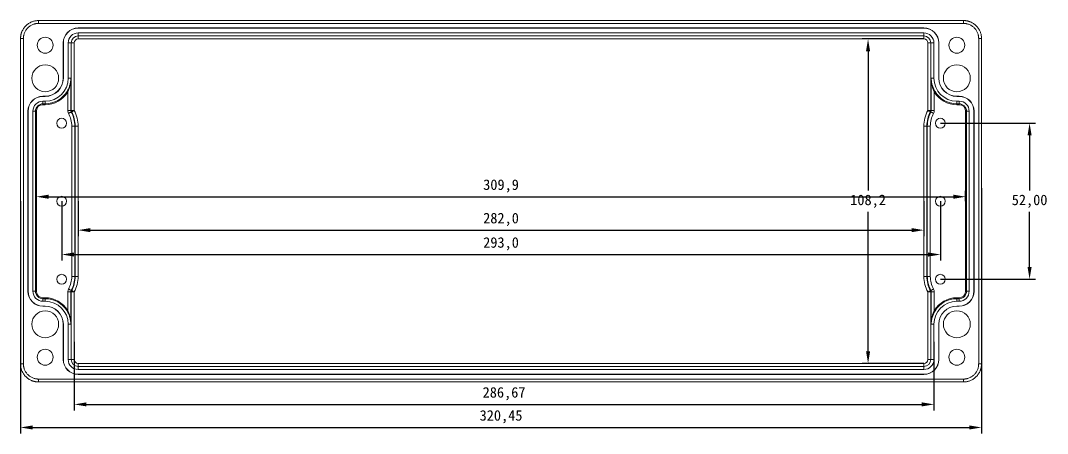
# Model space of a CAD drawing. Header units: millimetres. Extents: x 0 to 2221, y 0 to 841.
# Drawn here: x 1502.1 to 1844.5, y 95.1 to 232.8 of the extents above; entities that cross this region are included whole.
import ezdxf

# ---------------------------------------------------------------- set-up
doc = ezdxf.new("R2010")
doc.units = ezdxf.units.MM
doc.header["$PDSIZE"] = -1
doc.dimstyles.new('ISO-25', dxfattribs={"dimtxt": 2.5, "dimasz": 2.5, "dimexe": 1.25, "dimexo": 0.625, "dimtad": 1, "dimtxsty": 'Standard', "dimcen": 2.5, "dimadec": 0, "dimazin": 0, "dimtfac": 1, "dimtmove": 0, "dimatfit": 3, "dimfxl": 1, "dimarcsym": 0})

# ---------------------------------------------------------------- blocks, each defined once
blk = doc.blocks.new('*D23')
at = {"color": 0, "lineweight": -2, "transparency": 16777216}
for p, q in [((1822.54, 176.9), (1822.54, 95.14)), ((1502.09, 172.54), (1502.09, 95.14)), ((1506.17, 97.14), (1818.46, 97.14))]:
    blk.add_line(p, q, dxfattribs=at)
at = {"color": 0, "transparency": 16777216}
for points in [[(1506.17, 97.82), (1506.17, 96.46), (1502.09, 97.14)], [(1818.46, 97.82), (1818.46, 96.46), (1822.54, 97.14)]]:
    blk.add_solid(points, dxfattribs=at)
at = {"layer": 'Defpoints', "color": 0, "transparency": 16777216}
for p in [(1822.54, 176.9), (1502.09, 172.54), (1822.54, 97.14)]:
    blk.add_point(p, dxfattribs=at)
at = {"color": 0, "transparency": 16777216, "insert": (1662.32, 100.71), "char_height": 3.5, "attachment_point": 5}
blk.add_mtext('320,45', dxfattribs=at)
blk = doc.blocks.new('*D25')
at = {"color": 0, "lineweight": -2, "transparency": 16777216}
for p, q in [((1519.99, 125.67), (1519.99, 102.83)), ((1806.66, 125.67), (1806.66, 102.83)), ((1524.07, 104.83), (1802.58, 104.83))]:
    blk.add_line(p, q, dxfattribs=at)
at = {"color": 0, "transparency": 16777216}
for points in [[(1524.07, 105.51), (1524.07, 104.15), (1519.99, 104.83)], [(1802.58, 105.51), (1802.58, 104.15), (1806.66, 104.83)]]:
    blk.add_solid(points, dxfattribs=at)
at = {"layer": 'Defpoints', "color": 0, "transparency": 16777216}
for p in [(1519.99, 125.67), (1806.66, 125.67), (1806.66, 104.83)]:
    blk.add_point(p, dxfattribs=at)
at = {"color": 0, "transparency": 16777216, "insert": (1663.33, 108.39), "char_height": 3.5, "attachment_point": 5}
blk.add_mtext('286,67', dxfattribs=at)
blk = doc.blocks.new('*D26')
at = {"color": 0, "lineweight": -2, "transparency": 16777216}
for p, q in [((1808.82, 198.54), (1840.57, 198.54)), ((1838.57, 194.46), (1838.57, 176.11)), ((1838.57, 150.62), (1838.57, 168.98)), ((1808.82, 146.54), (1840.57, 146.54))]:
    blk.add_line(p, q, dxfattribs=at)
at = {"color": 0, "transparency": 16777216}
for points in [[(1837.89, 194.46), (1839.25, 194.46), (1838.57, 198.54)], [(1837.89, 150.62), (1839.25, 150.62), (1838.57, 146.54)]]:
    blk.add_solid(points, dxfattribs=at)
at = {"layer": 'Defpoints', "color": 0, "transparency": 16777216}
for p in [(1808.82, 198.54), (1808.82, 146.54), (1838.57, 146.54)]:
    blk.add_point(p, dxfattribs=at)
at = {"color": 0, "transparency": 16777216, "insert": (1838.57, 172.54), "char_height": 3.5, "attachment_point": 5}
blk.add_mtext('52,00', dxfattribs=at)
blk = doc.blocks.new('*D39')
at = {"color": 0, "lineweight": -2, "transparency": 16777216}
for p, q in [((1521.3, 172.54), (1521.3, 160.91)), ((1803.33, 172.54), (1803.33, 160.91)), ((1525.38, 162.91), (1799.25, 162.91))]:
    blk.add_line(p, q, dxfattribs=at)
at = {"color": 0, "transparency": 16777216}
for points in [[(1525.38, 163.59), (1525.38, 162.23), (1521.3, 162.91)], [(1799.25, 163.59), (1799.25, 162.23), (1803.33, 162.91)]]:
    blk.add_solid(points, dxfattribs=at)
at = {"layer": 'Defpoints', "color": 0, "transparency": 16777216}
for p in [(1521.3, 172.54), (1803.33, 172.54), (1803.33, 162.91)]:
    blk.add_point(p, dxfattribs=at)
at = {"color": 0, "transparency": 16777216, "insert": (1662.32, 166.47), "char_height": 3.5, "attachment_point": 5}
blk.add_mtext('282,0', dxfattribs=at)
blk = doc.blocks.new('*D40')
at = {"color": 0, "lineweight": -2, "transparency": 16777216}
for p, q in [((1515.82, 172.54), (1515.82, 152.78)), ((1808.82, 172.54), (1808.82, 152.78)), ((1519.9, 154.78), (1804.74, 154.78))]:
    blk.add_line(p, q, dxfattribs=at)
at = {"color": 0, "transparency": 16777216}
for points in [[(1519.9, 155.46), (1519.9, 154.1), (1515.82, 154.78)], [(1804.74, 155.46), (1804.74, 154.1), (1808.82, 154.78)]]:
    blk.add_solid(points, dxfattribs=at)
at = {"layer": 'Defpoints', "color": 0, "transparency": 16777216}
for p in [(1515.82, 172.54), (1808.82, 172.54), (1808.82, 154.78)]:
    blk.add_point(p, dxfattribs=at)
at = {"color": 0, "transparency": 16777216, "insert": (1662.32, 158.35), "char_height": 3.5, "attachment_point": 5}
blk.add_mtext('293,0', dxfattribs=at)
blk = doc.blocks.new('*D41')
at = {"color": 0, "lineweight": -2, "transparency": 16777216}
for p, q in [((1803.32, 226.62), (1782.71, 226.62)), ((1784.71, 222.54), (1784.71, 176.11)), ((1784.71, 122.55), (1784.71, 168.98)), ((1803.32, 118.47), (1782.71, 118.47))]:
    blk.add_line(p, q, dxfattribs=at)
at = {"color": 0, "transparency": 16777216}
for points in [[(1784.03, 222.54), (1785.39, 222.54), (1784.71, 226.62)], [(1784.03, 122.55), (1785.39, 122.55), (1784.71, 118.47)]]:
    blk.add_solid(points, dxfattribs=at)
at = {"layer": 'Defpoints', "color": 0, "transparency": 16777216}
for p in [(1803.32, 226.62), (1784.71, 118.47), (1803.32, 118.47)]:
    blk.add_point(p, dxfattribs=at)
at = {"color": 0, "transparency": 16777216, "insert": (1784.71, 172.54), "char_height": 3.5, "attachment_point": 5}
blk.add_mtext('108,2', dxfattribs=at)
blk = doc.blocks.new('*D51')
at = {"color": 0, "lineweight": -2, "transparency": 16777216}
for p, q in [((1507.39, 172.54), (1507.39, 176.05)), ((1817.25, 172.54), (1817.25, 176.05)), ((1511.47, 174.05), (1813.17, 174.05))]:
    blk.add_line(p, q, dxfattribs=at)
at = {"color": 0, "transparency": 16777216}
for points in [[(1511.47, 174.73), (1511.47, 173.37), (1507.39, 174.05)], [(1813.17, 174.73), (1813.17, 173.37), (1817.25, 174.05)]]:
    blk.add_solid(points, dxfattribs=at)
at = {"layer": 'Defpoints', "color": 0, "transparency": 16777216}
for p in [(1507.39, 172.54), (1817.25, 174.05), (1817.25, 172.54)]:
    blk.add_point(p, dxfattribs=at)
at = {"color": 0, "transparency": 16777216, "insert": (1662.32, 177.61), "char_height": 3.5, "attachment_point": 5}
blk.add_mtext('309,9', dxfattribs=at)

msp = doc.modelspace()

# ---------------------------------------------------------------- linework, layer by layer
at = {"color": 7, "linetype": 'Continuous', "lineweight": 15}
for p, q in [((1508.091, 232.769), (1508.091, 231.82)), ((1508.091, 232.769), (1816.543, 232.769)), ((1816.543, 231.82), (1508.091, 231.82)), ((1521.317, 230.242), (1521.317, 230.295)), ((1803.317, 230.295), (1521.317, 230.295)), ((1803.317, 230.242), (1521.317, 230.242)), ((1803.317, 230.242), (1803.317, 230.295)), ((1816.543, 231.82), (1816.543, 232.769)), ((1502.093, 226.771), (1503.042, 226.771)), ((1502.093, 118.319), (1502.093, 226.771)), ((1503.042, 226.771), (1503.042, 118.319)), ((1803.317, 228.642), (1521.317, 228.642)), ((1521.317, 227.621), (1521.317, 228.642)), ((1521.317, 227.621), (1803.317, 227.621)), ((1521.317, 227.621), (1521.317, 226.621)), ((1803.317, 226.621), (1521.317, 226.621)), ((1803.317, 227.621), (1803.317, 228.642)), ((1803.317, 227.621), (1803.317, 226.621)), ((1821.592, 118.319), (1821.592, 226.771)), ((1821.592, 226.771), (1822.541, 226.771)), ((1822.541, 226.771), (1822.541, 118.319)), ((1516.369, 225.295), (1516.317, 225.295)), ((1516.317, 225.295), (1516.317, 213.545)), ((1516.369, 225.295), (1516.369, 213.545)), ((1517.969, 225.295), (1517.969, 213.545)), ((1518.991, 225.295), (1517.969, 225.295)), ((1518.991, 202.798), (1518.991, 225.295)), ((1519.991, 225.295), (1518.991, 225.295)), ((1519.991, 225.295), (1519.991, 202.798)), ((1805.643, 225.295), (1804.643, 225.295)), ((1804.643, 202.798), (1804.643, 225.295)), ((1805.643, 225.295), (1805.643, 202.798)), ((1805.643, 225.295), (1806.665, 225.295)), ((1806.665, 213.545), (1806.665, 225.295)), ((1808.265, 213.545), (1808.265, 225.295)), ((1808.265, 225.295), (1808.317, 225.295)), ((1808.317, 213.545), (1808.317, 225.295)), ((1516.369, 213.545), (1516.317, 213.545)), ((1518.859, 213.545), (1517.969, 213.545)), ((1518.859, 213.545), (1518.859, 202.765)), ((1805.775, 213.545), (1806.665, 213.545)), ((1805.775, 202.765), (1805.775, 213.545)), ((1808.265, 213.545), (1808.317, 213.545)), ((1517.86, 202.765), (1517.86, 208.973)), ((1806.775, 208.973), (1806.775, 202.765)), ((1509.567, 207.492), (1509.567, 207.545)), ((1510.317, 207.545), (1509.567, 207.545)), ((1510.317, 207.492), (1509.567, 207.492)), ((1509.567, 205.025), (1509.567, 205.892)), ((1510.317, 205.892), (1509.567, 205.892)), ((1510.317, 207.492), (1510.317, 207.545)), ((1510.317, 205.025), (1510.317, 205.892)), ((1814.317, 207.492), (1814.317, 207.545)), ((1815.067, 207.545), (1814.317, 207.545)), ((1815.067, 207.492), (1814.317, 207.492)), ((1814.317, 205.025), (1814.317, 205.892)), ((1815.067, 205.892), (1814.317, 205.892)), ((1815.067, 207.492), (1815.067, 207.545)), ((1815.067, 205.025), (1815.067, 205.892)), ((1504.619, 202.545), (1504.567, 202.545)), ((1504.567, 202.545), (1504.567, 142.545)), ((1504.619, 202.545), (1504.619, 142.545)), ((1506.219, 202.545), (1506.219, 142.545)), ((1507.087, 202.545), (1506.219, 202.545)), ((1507.087, 142.545), (1507.087, 202.545)), ((1507.087, 202.545), (1507.387, 202.545)), ((1507.387, 202.545), (1507.387, 142.545)), ((1509.567, 205.025), (1510.317, 205.025)), ((1509.567, 205.025), (1509.567, 204.725)), ((1510.317, 204.725), (1509.567, 204.725)), ((1510.317, 205.025), (1510.317, 204.725)), ((1517.86, 202.765), (1518.859, 202.765)), ((1518.859, 202.765), (1518.991, 202.798)), ((1519.991, 202.798), (1518.991, 202.798)), ((1805.643, 202.798), (1804.643, 202.798)), ((1805.643, 202.798), (1805.775, 202.765)), ((1806.775, 202.765), (1805.775, 202.765)), ((1814.317, 205.025), (1815.067, 205.025)), ((1814.317, 205.025), (1814.317, 204.725)), ((1815.067, 204.725), (1814.317, 204.725)), ((1815.067, 205.025), (1815.067, 204.725)), ((1817.247, 142.545), (1817.247, 202.545)), ((1817.547, 202.545), (1817.247, 202.545)), ((1817.547, 202.545), (1818.415, 202.545)), ((1817.547, 202.545), (1817.547, 142.545)), ((1818.415, 142.545), (1818.415, 202.545)), ((1820.015, 142.545), (1820.015, 202.545)), ((1820.015, 202.545), (1820.067, 202.545)), ((1820.067, 142.545), (1820.067, 202.545)), ((1519.169, 147.491), (1519.169, 197.598)), ((1519.169, 197.598), (1520.168, 197.598)), ((1520.168, 197.598), (1520.168, 147.491)), ((1520.168, 197.598), (1520.3, 197.598)), ((1520.3, 147.491), (1520.3, 197.598)), ((1521.3, 197.598), (1520.3, 197.598)), ((1521.3, 197.598), (1521.3, 147.491)), ((1803.334, 147.491), (1803.334, 197.598)), ((1804.334, 197.598), (1803.334, 197.598)), ((1804.334, 197.598), (1804.334, 147.491)), ((1804.466, 197.598), (1804.334, 197.598)), ((1804.466, 147.491), (1804.466, 197.598)), ((1805.466, 197.598), (1804.466, 197.598)), ((1805.466, 197.598), (1805.466, 147.491)), ((1519.169, 147.491), (1520.168, 147.491)), ((1520.168, 147.491), (1520.3, 147.491)), ((1521.3, 147.491), (1520.3, 147.491)), ((1804.334, 147.491), (1803.334, 147.491)), ((1804.466, 147.491), (1804.334, 147.491)), ((1805.466, 147.491), (1804.466, 147.491)), ((1504.619, 142.545), (1504.567, 142.545)), ((1507.087, 142.545), (1506.219, 142.545)), ((1507.087, 142.545), (1507.387, 142.545)), ((1517.86, 142.324), (1518.859, 142.324)), ((1517.86, 136.117), (1517.86, 142.324)), ((1518.859, 142.324), (1518.859, 131.545)), ((1518.991, 142.291), (1518.859, 142.324)), ((1518.991, 119.795), (1518.991, 142.291)), ((1519.991, 142.291), (1518.991, 142.291)), ((1519.991, 142.291), (1519.991, 119.795)), ((1804.643, 119.795), (1804.643, 142.291)), ((1805.643, 142.291), (1804.643, 142.291)), ((1805.775, 142.324), (1805.643, 142.291)), ((1805.643, 142.291), (1805.643, 119.795)), ((1805.775, 131.545), (1805.775, 142.324)), ((1806.775, 142.324), (1805.775, 142.324)), ((1806.775, 142.324), (1806.775, 136.117)), ((1817.547, 142.545), (1817.247, 142.545)), ((1817.547, 142.545), (1818.415, 142.545)), ((1820.015, 142.545), (1820.067, 142.545)), ((1509.567, 140.065), (1509.567, 140.365)), ((1509.567, 140.365), (1510.317, 140.365)), ((1509.567, 140.065), (1509.567, 139.197)), ((1510.317, 140.065), (1509.567, 140.065)), ((1509.567, 139.197), (1510.317, 139.197)), ((1509.567, 137.597), (1509.567, 137.545)), ((1509.567, 137.597), (1510.317, 137.597)), ((1509.567, 137.545), (1510.317, 137.545)), ((1510.317, 140.065), (1510.317, 140.365)), ((1510.317, 140.065), (1510.317, 139.197)), ((1510.317, 137.597), (1510.317, 137.545)), ((1814.317, 140.065), (1814.317, 140.365)), ((1814.317, 140.365), (1815.067, 140.365)), ((1814.317, 140.065), (1814.317, 139.197)), ((1815.067, 140.065), (1814.317, 140.065)), ((1814.317, 139.197), (1815.067, 139.197)), ((1814.317, 137.597), (1814.317, 137.545)), ((1814.317, 137.597), (1815.067, 137.597)), ((1814.317, 137.545), (1815.067, 137.545)), ((1815.067, 140.065), (1815.067, 140.365)), ((1815.067, 140.065), (1815.067, 139.197)), ((1815.067, 137.597), (1815.067, 137.545)), ((1516.369, 131.545), (1516.317, 131.545)), ((1516.317, 131.545), (1516.317, 119.795)), ((1516.369, 131.545), (1516.369, 119.795)), ((1518.859, 131.545), (1517.969, 131.545)), ((1517.969, 131.545), (1517.969, 119.795)), ((1805.775, 131.545), (1806.665, 131.545)), ((1806.665, 119.795), (1806.665, 131.545)), ((1808.265, 119.795), (1808.265, 131.545)), ((1808.265, 131.545), (1808.317, 131.545)), ((1808.317, 119.795), (1808.317, 131.545)), ((1502.093, 118.319), (1503.042, 118.319)), ((1516.369, 119.795), (1516.317, 119.795)), ((1518.991, 119.795), (1517.969, 119.795)), ((1519.991, 119.795), (1518.991, 119.795)), ((1521.317, 118.468), (1803.317, 118.468)), ((1521.317, 118.468), (1521.317, 117.468)), ((1521.317, 117.468), (1521.317, 116.447)), ((1803.317, 117.468), (1521.317, 117.468)), ((1521.317, 116.447), (1803.317, 116.447)), ((1803.317, 118.468), (1803.317, 117.468)), ((1803.317, 117.468), (1803.317, 116.447)), ((1805.643, 119.795), (1804.643, 119.795)), ((1805.643, 119.795), (1806.665, 119.795)), ((1808.265, 119.795), (1808.317, 119.795)), ((1821.592, 118.319), (1822.541, 118.319)), ((1508.091, 113.27), (1816.543, 113.27)), ((1508.091, 112.321), (1508.091, 113.27)), ((1521.317, 114.847), (1521.317, 114.795)), ((1521.317, 114.847), (1803.317, 114.847)), ((1521.317, 114.795), (1803.317, 114.795)), ((1803.317, 114.847), (1803.317, 114.795)), ((1816.543, 113.27), (1816.543, 112.321)), ((1816.543, 112.321), (1508.091, 112.321))]:
    msp.add_line(p, q, dxfattribs=at)
at = {"color": 7, "linetype": 'Continuous', "lineweight": 15, "flags": 128}
for points in [[(1517.603, 209.128), (1517.609, 209.125), (1517.624, 209.116), (1517.648, 209.101), (1517.68, 209.082), (1517.718, 209.058), (1517.762, 209.032), (1517.81, 209.003), (1517.86, 208.973)], [(1807.031, 209.128), (1807.025, 209.125), (1807.01, 209.116), (1806.986, 209.101), (1806.954, 209.082), (1806.916, 209.058), (1806.872, 209.032), (1806.824, 209.003), (1806.775, 208.973)], [(1518.101, 201.813), (1518.27, 201.905), (1518.434, 201.993), (1518.585, 202.075), (1518.717, 202.147), (1518.827, 202.206), (1518.909, 202.25), (1518.961, 202.278), (1518.98, 202.289)], [(1519.11, 202.325), (1519.093, 202.32), (1518.98, 202.289)], [(1519.991, 202.798), (1519.821, 202.707), (1519.657, 202.619), (1519.506, 202.538), (1519.373, 202.466), (1519.264, 202.407), (1519.181, 202.363), (1519.13, 202.335), (1519.11, 202.325)], [(1805.524, 202.325), (1805.505, 202.335), (1805.453, 202.363), (1805.37, 202.407), (1805.261, 202.466), (1805.128, 202.538), (1804.977, 202.619), (1804.813, 202.707), (1804.643, 202.798)], [(1805.654, 202.289), (1805.62, 202.299), (1805.524, 202.325)], [(1806.533, 201.813), (1806.364, 201.905), (1806.2, 201.993), (1806.05, 202.075), (1805.917, 202.147), (1805.808, 202.206), (1805.725, 202.25), (1805.674, 202.278), (1805.654, 202.289)], [(1518.101, 143.276), (1518.27, 143.185), (1518.434, 143.096), (1518.585, 143.015), (1518.717, 142.943), (1518.827, 142.883), (1518.909, 142.839), (1518.961, 142.811), (1518.98, 142.8)], [(1518.98, 142.8), (1519.015, 142.791), (1519.11, 142.765)], [(1519.991, 142.291), (1519.821, 142.382), (1519.657, 142.47), (1519.506, 142.552), (1519.373, 142.623), (1519.264, 142.682), (1519.181, 142.726), (1519.13, 142.754), (1519.11, 142.765)], [(1805.524, 142.765), (1805.505, 142.754), (1805.453, 142.726), (1805.37, 142.682), (1805.261, 142.623), (1805.128, 142.552), (1804.977, 142.47), (1804.813, 142.382), (1804.643, 142.291)], [(1805.524, 142.765), (1805.542, 142.769), (1805.654, 142.8)], [(1806.533, 143.276), (1806.364, 143.185), (1806.2, 143.096), (1806.05, 143.015), (1805.917, 142.943), (1805.808, 142.883), (1805.725, 142.839), (1805.674, 142.811), (1805.654, 142.8)], [(1517.603, 135.961), (1517.609, 135.965), (1517.624, 135.974), (1517.648, 135.988), (1517.68, 136.008), (1517.718, 136.031), (1517.762, 136.058), (1517.81, 136.087), (1517.86, 136.117)], [(1807.031, 135.961), (1807.025, 135.965), (1807.01, 135.974), (1806.986, 135.988), (1806.954, 136.008), (1806.916, 136.031), (1806.872, 136.058), (1806.824, 136.087), (1806.775, 136.117)]]:
    msp.add_lwpolyline(points, dxfattribs=at)
at = {"color": 7, "linetype": 'Continuous', "lineweight": 15}
for centre, radius in [((1510.317, 224.545), 2.65), ((1814.317, 224.545), 2.65), ((1510.317, 213.545), 4.49), ((1814.317, 213.545), 4.49), ((1515.817, 198.545), 1.65), ((1808.817, 198.545), 1.65), ((1515.817, 172.545), 1.65), ((1808.817, 172.545), 1.65), ((1515.817, 146.545), 1.65), ((1808.817, 146.545), 1.65), ((1510.317, 131.545), 4.49), ((1814.317, 131.545), 4.49), ((1510.317, 120.545), 2.65), ((1814.317, 120.545), 2.65)]:
    msp.add_circle(centre, radius, dxfattribs=at)
for centre, radius, start, end in [((1521.317, 225.295), 5, 90, 180), ((1521.317, 225.295), 4.948, 90, 180), ((1803.317, 225.295), 5, 0, 90), ((1803.317, 225.295), 4.948, 0, 90), ((1521.317, 225.295), 3.348, 90, 180), ((1521.317, 225.295), 2.326, 90, 180), ((1521.317, 225.295), 1.326, 90, 180), ((1803.317, 225.295), 3.348, 0, 90), ((1803.317, 225.295), 2.326, 0, 90), ((1803.317, 225.295), 1.326, 0, 90), ((1510.317, 213.545), 7.652, 270, 0), ((1510.317, 213.545), 6.052, 270, 0), ((1510.317, 213.545), 6, 270, 0), ((1814.317, 213.545), 7.652, 180, 270), ((1814.317, 213.545), 6.052, 180, 270), ((1814.317, 213.545), 6, 180, 270), ((1510.317, 213.545), 8.52, 270, 328.77707), ((1510.317, 213.545), 8.82, 270, 328.77707), ((1814.317, 213.545), 8.82, 211.22293, 270), ((1814.317, 213.545), 8.52, 211.22293, 270), ((1509.567, 202.545), 5, 90, 180), ((1509.567, 202.545), 4.948, 90, 180), ((1509.567, 202.545), 3.348, 90, 180), ((1815.067, 202.545), 5, 0, 90), ((1815.067, 202.545), 4.948, 0, 90), ((1815.067, 202.545), 3.348, 0, 90), ((1509.567, 202.545), 2.48, 90, 180), ((1509.567, 202.545), 2.18, 90, 180), ((1510.317, 197.598), 9.851, 0, 28.43437), ((1519.991, 202.798), 1, 180.00621, 208.25503), ((1510.317, 197.598), 9.983, 0, 28.26004), ((1510.317, 197.598), 10.983, 0, 28.26004), ((1814.317, 197.598), 10.983, 151.73996, 180), ((1814.317, 197.598), 9.983, 151.73996, 180), ((1814.317, 197.598), 9.851, 151.56563, 180), ((1804.643, 202.798), 1, 331.74497, 359.99379), ((1815.067, 202.545), 2.48, 0, 90), ((1815.067, 202.545), 2.18, 0, 90), ((1510.317, 197.598), 8.851, 0, 28.43437), ((1814.317, 197.598), 8.851, 151.56563, 180), ((1510.317, 147.491), 8.851, 331.56563, 0), ((1510.317, 147.491), 9.851, 331.56563, 0), ((1510.317, 147.491), 9.983, 331.73996, 0), ((1510.317, 147.491), 10.983, 331.73996, 0), ((1814.317, 147.491), 10.983, 180, 208.26004), ((1814.317, 147.491), 9.983, 180, 208.26004), ((1814.317, 147.491), 9.851, 180, 208.43437), ((1814.317, 147.491), 8.851, 180, 208.43437), ((1509.567, 142.545), 5, 180, 270), ((1509.567, 142.545), 4.948, 180, 270), ((1509.567, 142.545), 3.348, 180, 270), ((1509.567, 142.545), 2.48, 180, 270), ((1509.567, 142.545), 2.18, 180, 270), ((1519.991, 142.291), 1, 151.74497, 179.99379), ((1804.643, 142.291), 1, 0.00621, 28.25503), ((1815.067, 142.545), 3.348, 270, 0), ((1815.067, 142.545), 2.48, 270, 0), ((1815.067, 142.545), 4.948, 270, 0), ((1815.067, 142.545), 5, 270, 0), ((1815.067, 142.545), 2.18, 270, 0), ((1510.317, 131.545), 8.82, 31.22293, 90), ((1510.317, 131.545), 8.52, 31.22293, 90), ((1510.317, 131.545), 7.652, 0, 90), ((1510.317, 131.545), 6.052, 0, 90), ((1510.317, 131.545), 6, 0, 90), ((1814.317, 131.545), 7.652, 90, 180), ((1814.317, 131.545), 8.82, 90, 148.77707), ((1814.317, 131.545), 8.52, 90, 148.77707), ((1814.317, 131.545), 6.052, 90, 180), ((1814.317, 131.545), 6, 90, 180), ((1521.317, 119.795), 5, 180, 270), ((1521.317, 119.795), 4.948, 180, 270), ((1521.317, 119.795), 3.348, 180, 270), ((1521.317, 119.795), 2.326, 180, 270), ((1521.317, 119.795), 1.326, 180, 270), ((1803.317, 119.795), 3.348, 270, 0), ((1803.317, 119.795), 2.326, 270, 0), ((1803.317, 119.795), 4.948, 270, 0), ((1803.317, 119.795), 5, 270, 0), ((1803.317, 119.795), 1.326, 270, 0)]:
    msp.add_arc(centre, radius, start, end, dxfattribs=at)
for points, knots in [([(1502.093, 226.771), (1502.094, 226.852), (1502.096, 227.015), (1502.112, 227.257), (1502.136, 227.497), (1502.169, 227.733), (1502.212, 227.966), (1502.263, 228.195), (1502.323, 228.419), (1502.39, 228.64), (1502.466, 228.855), (1502.665, 229.364), (1503.074, 230.127), (1503.823, 231.039), (1504.735, 231.788), (1505.566, 232.233), (1506.223, 232.476), (1506.668, 232.604), (1507.13, 232.697), (1507.606, 232.757), (1507.929, 232.765), (1508.091, 232.769)], [0, 0, 0, 0, 0.0260069, 0.0517949, 0.0773641, 0.1027143, 0.1278457, 0.1527583, 0.1774521, 0.2019271, 0.2261834, 0.2502209, 0.375934, 0.5000241, 0.6241091, 0.7498274, 0.7981107, 0.8472695, 0.8973038, 0.9482139, 1, 1, 1, 1]), ([(1508.091, 231.82), (1508.025, 231.819), (1507.893, 231.818), (1507.695, 231.806), (1507.498, 231.786), (1507.301, 231.759), (1507.09, 231.721), (1506.864, 231.671), (1506.545, 231.582), (1506.156, 231.443), (1505.707, 231.231), (1505.281, 230.976), (1504.883, 230.68), (1504.515, 230.347), (1504.182, 229.979), (1503.886, 229.581), (1503.631, 229.155), (1503.419, 228.706), (1503.252, 228.239), (1503.151, 227.838), (1503.095, 227.512), (1503.064, 227.266), (1503.045, 227.019), (1503.043, 226.853), (1503.042, 226.771)], [0, 0, 0, 0, 0.025054, 0.0500474, 0.0750186, 0.1000064, 0.1250492, 0.1562608, 0.1875654, 0.2500593, 0.3125502, 0.3750388, 0.4375257, 0.5000119, 0.562498, 0.624985, 0.6874735, 0.7499644, 0.8124583, 0.8749557, 0.9061709, 0.9374759, 0.9687006, 1, 1, 1, 1]), ([(1816.543, 232.769), (1816.625, 232.768), (1816.787, 232.766), (1817.029, 232.75), (1817.269, 232.726), (1817.505, 232.692), (1817.738, 232.65), (1817.967, 232.599), (1818.192, 232.539), (1818.412, 232.471), (1818.628, 232.396), (1819.136, 232.197), (1819.899, 231.788), (1820.811, 231.039), (1821.561, 230.127), (1822.005, 229.296), (1822.248, 228.639), (1822.376, 228.194), (1822.469, 227.732), (1822.529, 227.255), (1822.537, 226.933), (1822.541, 226.771)], [0, 0, 0, 0, 0.0260069, 0.0517949, 0.0773641, 0.1027143, 0.1278457, 0.1527583, 0.1774521, 0.2019271, 0.2261834, 0.2502209, 0.375934, 0.5000241, 0.6241091, 0.7498274, 0.7981107, 0.8472695, 0.8973038, 0.9482139, 1, 1, 1, 1]), ([(1821.592, 226.771), (1821.592, 226.837), (1821.59, 226.969), (1821.578, 227.167), (1821.559, 227.364), (1821.531, 227.561), (1821.494, 227.772), (1821.443, 227.998), (1821.355, 228.317), (1821.216, 228.706), (1821.003, 229.155), (1820.748, 229.581), (1820.453, 229.979), (1820.119, 230.347), (1819.752, 230.68), (1819.353, 230.976), (1818.927, 231.231), (1818.479, 231.443), (1818.011, 231.61), (1817.61, 231.711), (1817.284, 231.767), (1817.038, 231.797), (1816.791, 231.816), (1816.626, 231.819), (1816.543, 231.82)], [0, 0, 0, 0, 0.025054, 0.0500474, 0.0750186, 0.1000064, 0.1250492, 0.1562608, 0.1875654, 0.2500593, 0.3125502, 0.3750388, 0.4375257, 0.5000119, 0.562498, 0.624985, 0.6874735, 0.7499644, 0.8124583, 0.8749557, 0.9061709, 0.9374759, 0.9687006, 1, 1, 1, 1]), ([(1517.603, 209.128), (1517.815, 209.478), (1517.998, 209.834), (1518.311, 210.56), (1518.442, 210.933), (1518.648, 211.674), (1518.725, 212.044), (1518.803, 212.604), (1518.823, 212.791), (1518.85, 213.167), (1518.858, 213.357), (1518.859, 213.545)], [0, 0, 0, 0, 0.25, 0.25, 0.5, 0.5, 0.75, 0.75, 0.875, 0.875, 1, 1, 1, 1]), ([(1517.86, 208.973), (1518.031, 209.341), (1518.177, 209.713), (1518.427, 210.468), (1518.53, 210.852), (1518.693, 211.617), (1518.754, 212), (1518.836, 212.77), (1518.857, 213.159), (1518.859, 213.545)], [0, 0, 0, 0, 0.25, 0.25, 0.5, 0.5, 0.75, 0.75, 1, 1, 1, 1]), ([(1807.031, 209.128), (1806.819, 209.478), (1806.637, 209.834), (1806.323, 210.56), (1806.192, 210.933), (1805.986, 211.674), (1805.909, 212.044), (1805.831, 212.604), (1805.811, 212.791), (1805.784, 213.167), (1805.776, 213.357), (1805.775, 213.545)], [0, 0, 0, 0, 0.25, 0.25, 0.5, 0.5, 0.75, 0.75, 0.875, 0.875, 1, 1, 1, 1]), ([(1806.775, 208.973), (1806.603, 209.341), (1806.457, 209.713), (1806.207, 210.468), (1806.104, 210.852), (1805.941, 211.617), (1805.881, 212), (1805.798, 212.77), (1805.777, 213.159), (1805.775, 213.545)], [0, 0, 0, 0, 0.25, 0.25, 0.5, 0.5, 0.75, 0.75, 1, 1, 1, 1]), ([(1517.86, 202.765), (1517.86, 202.598), (1517.881, 202.432), (1517.962, 202.113), (1518.021, 201.959), (1518.101, 201.813)], [0, 0, 0, 0, 0.5, 0.5, 1, 1, 1, 1]), ([(1806.533, 201.813), (1806.613, 201.959), (1806.674, 202.116), (1806.754, 202.435), (1806.775, 202.598), (1806.775, 202.765)], [0, 0, 0, 0, 0.5, 0.5, 1, 1, 1, 1]), ([(1518.101, 143.276), (1518.021, 143.13), (1517.961, 142.973), (1517.88, 142.654), (1517.86, 142.491), (1517.86, 142.324)], [0, 0, 0, 0, 0.5, 0.5, 1, 1, 1, 1]), ([(1806.775, 142.324), (1806.775, 142.491), (1806.754, 142.658), (1806.672, 142.977), (1806.613, 143.13), (1806.533, 143.276)], [0, 0, 0, 0, 0.5, 0.5, 1, 1, 1, 1]), ([(1517.603, 135.961), (1517.815, 135.611), (1517.998, 135.256), (1518.311, 134.529), (1518.442, 134.156), (1518.648, 133.416), (1518.725, 133.045), (1518.803, 132.485), (1518.823, 132.298), (1518.85, 131.922), (1518.858, 131.732), (1518.859, 131.545)], [0, 0, 0, 0, 0.25, 0.25, 0.5, 0.5, 0.75, 0.75, 0.875, 0.875, 1, 1, 1, 1]), ([(1517.86, 136.117), (1518.031, 135.749), (1518.177, 135.377), (1518.427, 134.621), (1518.53, 134.237), (1518.693, 133.472), (1518.754, 133.089), (1518.836, 132.319), (1518.857, 131.93), (1518.859, 131.545)], [0, 0, 0, 0, 0.25, 0.25, 0.5, 0.5, 0.75, 0.75, 1, 1, 1, 1]), ([(1806.775, 136.117), (1806.603, 135.749), (1806.457, 135.377), (1806.207, 134.621), (1806.104, 134.237), (1805.941, 133.472), (1805.881, 133.089), (1805.798, 132.319), (1805.777, 131.93), (1805.775, 131.545)], [0, 0, 0, 0, 0.25, 0.25, 0.5, 0.5, 0.75, 0.75, 1, 1, 1, 1]), ([(1807.031, 135.961), (1806.819, 135.611), (1806.637, 135.256), (1806.323, 134.529), (1806.192, 134.156), (1805.986, 133.416), (1805.909, 133.045), (1805.831, 132.485), (1805.811, 132.298), (1805.784, 131.922), (1805.776, 131.732), (1805.775, 131.545)], [0, 0, 0, 0, 0.25, 0.25, 0.5, 0.5, 0.75, 0.75, 0.875, 0.875, 1, 1, 1, 1]), ([(1508.091, 112.321), (1508.01, 112.322), (1507.847, 112.324), (1507.605, 112.339), (1507.365, 112.363), (1507.129, 112.397), (1506.896, 112.44), (1506.667, 112.491), (1506.443, 112.55), (1506.222, 112.618), (1506.007, 112.693), (1505.498, 112.893), (1504.735, 113.301), (1503.823, 114.051), (1503.074, 114.963), (1502.629, 115.793), (1502.386, 116.45), (1502.258, 116.896), (1502.165, 117.358), (1502.105, 117.834), (1502.097, 118.156), (1502.093, 118.319)], [0, 0, 0, 0, 0.0260065, 0.0517942, 0.0773631, 0.1027132, 0.1278445, 0.1527572, 0.1774511, 0.2019263, 0.2261829, 0.2502209, 0.375934, 0.5000241, 0.6241091, 0.7498274, 0.7981107, 0.8472695, 0.8973038, 0.9482139, 1, 1, 1, 1]), ([(1503.042, 118.319), (1503.043, 118.253), (1503.044, 118.12), (1503.056, 117.922), (1503.076, 117.725), (1503.103, 117.529), (1503.14, 117.317), (1503.191, 117.091), (1503.279, 116.773), (1503.419, 116.383), (1503.631, 115.935), (1503.886, 115.509), (1504.182, 115.11), (1504.515, 114.742), (1504.883, 114.409), (1505.281, 114.114), (1505.707, 113.858), (1506.156, 113.646), (1506.623, 113.479), (1507.024, 113.379), (1507.35, 113.322), (1507.596, 113.292), (1507.843, 113.273), (1508.008, 113.271), (1508.091, 113.27)], [0, 0, 0, 0, 0.025054, 0.0500474, 0.0750186, 0.1000064, 0.1250492, 0.1562608, 0.1875654, 0.2500593, 0.3125502, 0.3750388, 0.4375257, 0.5000119, 0.562498, 0.624985, 0.6874735, 0.7499644, 0.8124583, 0.8749557, 0.9061709, 0.9374759, 0.9687006, 1, 1, 1, 1]), ([(1816.543, 113.27), (1816.609, 113.27), (1816.741, 113.272), (1816.939, 113.284), (1817.137, 113.303), (1817.333, 113.33), (1817.545, 113.368), (1817.77, 113.419), (1818.089, 113.507), (1818.479, 113.646), (1818.927, 113.858), (1819.353, 114.114), (1819.752, 114.409), (1820.119, 114.742), (1820.453, 115.11), (1820.748, 115.509), (1821.003, 115.935), (1821.216, 116.383), (1821.383, 116.85), (1821.483, 117.252), (1821.54, 117.577), (1821.57, 117.823), (1821.589, 118.071), (1821.591, 118.236), (1821.592, 118.319)], [0, 0, 0, 0, 0.025054, 0.0500474, 0.0750186, 0.1000064, 0.1250492, 0.1562608, 0.1875654, 0.2500593, 0.3125502, 0.3750388, 0.4375257, 0.5000119, 0.562498, 0.624985, 0.6874735, 0.7499644, 0.8124583, 0.8749557, 0.9061709, 0.9374759, 0.9687006, 1, 1, 1, 1]), ([(1822.541, 118.319), (1822.54, 118.237), (1822.538, 118.075), (1822.523, 117.832), (1822.498, 117.593), (1822.465, 117.357), (1822.422, 117.124), (1822.371, 116.895), (1822.311, 116.67), (1822.244, 116.45), (1822.168, 116.234), (1821.969, 115.726), (1821.561, 114.963), (1820.811, 114.051), (1819.899, 113.301), (1819.069, 112.857), (1818.411, 112.613), (1817.966, 112.486), (1817.504, 112.393), (1817.028, 112.332), (1816.706, 112.325), (1816.543, 112.321)], [0, 0, 0, 0, 0.0260065, 0.0517942, 0.0773631, 0.1027132, 0.1278445, 0.1527572, 0.1774511, 0.2019263, 0.2261829, 0.2502209, 0.375934, 0.5000241, 0.6241091, 0.7498274, 0.7981107, 0.8472695, 0.8973038, 0.9482139, 1, 1, 1, 1])]:
    msp.add_open_spline(points, degree=3, knots=knots, dxfattribs=at)
for points in [[(1518.98, 202.289), (1518.901, 202.435), (1518.859, 202.598), (1518.859, 202.765)], [(1805.775, 202.765), (1805.775, 202.598), (1805.734, 202.435), (1805.654, 202.289)], [(1518.859, 142.324), (1518.859, 142.491), (1518.901, 142.654), (1518.98, 142.8)], [(1805.654, 142.8), (1805.734, 142.654), (1805.775, 142.491), (1805.775, 142.324)]]:
    msp.add_open_spline(points, degree=3, dxfattribs=at)

# ---------------------------------------------------------------- dimensions: what is measured, and where the dimension line sits
for base, p1, p2, override, picture, middle in [((1784.706, 118.468), (1803.317, 226.621), (1803.317, 118.468), {"dimtxt": 3.5, "dimasz": 4.08, "dimexe": 2, "dimexo": 0, "dimgap": 1.524, "dimtih": 1, "dimtoh": 1, "dimdec": 1, "dimzin": 0, "dimadec": 2, "dimtdec": 1, "dimtzin": 0}, '*D41', (1784.706, 172.545)), ((1838.567, 146.545), (1808.817, 198.545), (1808.817, 146.545), {"dimtxt": 3.5, "dimasz": 4.08, "dimexe": 2, "dimexo": 0, "dimgap": 1.524, "dimtih": 1, "dimtoh": 1, "dimzin": 0, "dimadec": 2, "dimtzin": 0}, '*D26', (1838.567, 172.545))]:
    dim = msp.add_linear_dim(base=base, p1=p1, p2=p2, angle=90, dimstyle='ISO-25', override=override)
    dim.commit()
    dim.dimension.update_dxf_attribs({"geometry": picture, "text_midpoint": middle, "dimtype": 160})
at = {"color": 7}
dim = msp.add_linear_dim(base=(1817.247, 174.048), p1=(1507.387, 172.545), p2=(1817.247, 172.545), dimstyle='ISO-25', override={"dimtxt": 3.5, "dimasz": 4.08, "dimexe": 2, "dimexo": 0, "dimgap": 1.524, "dimtih": 1, "dimtoh": 1, "dimdec": 1, "dimzin": 0, "dimadec": 2, "dimtdec": 1, "dimtzin": 0}, dxfattribs=at)
dim.commit()
dim.dimension.update_dxf_attribs({"geometry": '*D51', "text_midpoint": (1662.317, 174.048), "dimtype": 160})
dim = msp.add_linear_dim(base=(1822.541, 97.141), p1=(1502.093, 172.545), p2=(1822.541, 176.896), dimstyle='ISO-25', override={"dimtxt": 3.5, "dimasz": 4.08, "dimexe": 2, "dimexo": 0, "dimgap": 1.524, "dimtih": 1, "dimtoh": 1, "dimzin": 0, "dimadec": 2, "dimtzin": 0})
dim.commit()
dim.dimension.update_dxf_attribs({"geometry": '*D23', "text_midpoint": (1662.317, 97.141), "dimtype": 160})
for base, p1, p2, override, picture, middle in [((1808.817, 154.782), (1515.817, 172.545), (1808.817, 172.545), {"dimtxt": 3.5, "dimasz": 4.08, "dimexe": 2, "dimexo": 0, "dimgap": 1.524, "dimtih": 1, "dimtoh": 1, "dimdec": 1, "dimzin": 0, "dimadec": 2, "dimtdec": 1, "dimtzin": 0}, '*D40', (1662.317, 158.347)), ((1803.334, 162.908), (1521.3, 172.545), (1803.334, 172.545), {"dimtxt": 3.5, "dimasz": 4.08, "dimexe": 2, "dimexo": 0, "dimgap": 1.524, "dimtih": 1, "dimtoh": 1, "dimdec": 1, "dimzin": 0, "dimadec": 2, "dimtdec": 1, "dimtzin": 0}, '*D39', (1662.317, 166.473)), ((1806.665, 104.828), (1519.991, 125.67), (1806.665, 125.67), {"dimtxt": 3.5, "dimasz": 4.08, "dimexe": 2, "dimexo": 0, "dimgap": 1.524, "dimtih": 1, "dimtoh": 1, "dimzin": 0, "dimadec": 2, "dimtzin": 0}, '*D25', (1663.328, 108.393))]:
    dim = msp.add_linear_dim(base=base, p1=p1, p2=p2, dimstyle='ISO-25', override=override)
    dim.commit()
    dim.dimension.update_dxf_attribs({"geometry": picture, "text_midpoint": middle})

doc.saveas('drawing.dxf')
